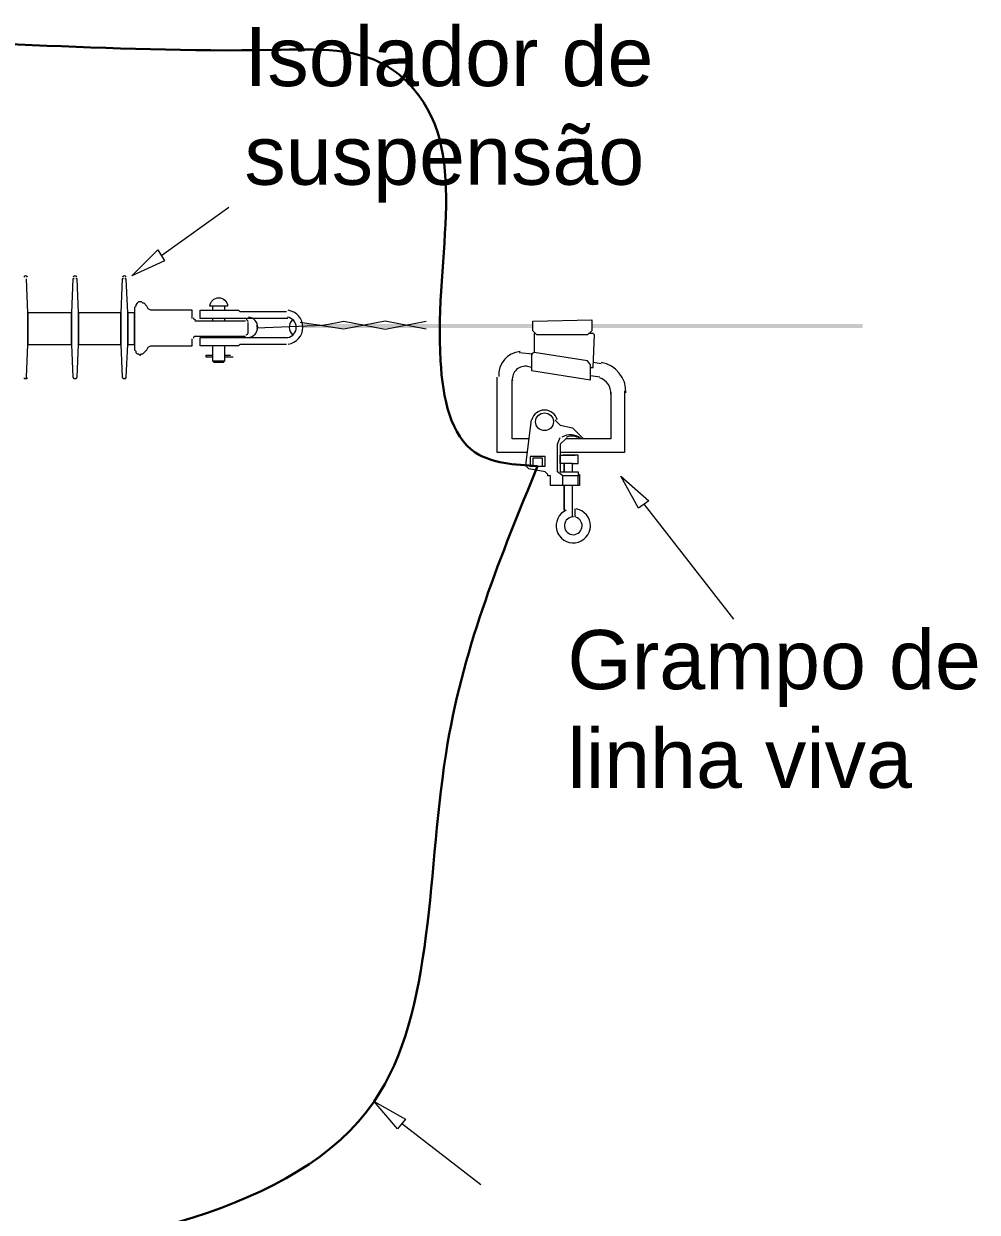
# Model space of a CAD drawing. Header units: millimetres. Extents: x 3949 to 6037, y -1956 to 1273.
# Drawn here: x 4963.98 to 4997.99, y -1450.6 to -1408.22 of the extents above; entities that cross this region are included whole.
import ezdxf

# ---------------------------------------------------------------- set-up
doc = ezdxf.new("R2010")
doc.units = ezdxf.units.MM
doc.layers.add('PADRÃO DE ENTRADA', color=7, linetype='Continuous', lineweight=0)
doc.styles.add('ARIAL', font='arial.ttf')

msp = doc.modelspace()

# ---------------------------------------------------------------- linework, layer by layer
at = {"layer": 'PADRÃO DE ENTRADA', "color": 150, "lineweight": 5, "true_color": 0x007eff}
for points in [[(4971.298, -1414.773), (4968.906, -1416.482)], [(4989.307, -1429.458), (4986.122, -1425.368)], [(4980.281, -1449.631), (4977.45, -1447.434)]]:
    msp.add_lwpolyline(points, dxfattribs=at)
for points in [[(4969.004, -1416.677), (4967.832, -1417.214), (4968.76, -1416.287)], [(4985.908, -1425.495), (4985.28, -1424.353), (4986.268, -1425.238)], [(4977.303, -1447.629), (4976.473, -1446.653), (4977.596, -1447.288)]]:
    msp.add_lwpolyline(points, close=True, dxfattribs=at)
at = {"layer": 'PADRÃO DE ENTRADA', "color": 7, "lineweight": 5}
for points in [[(4964.073, -1420.876), (4964.073, -1420.827), (4964.122, -1419.655), (4964.122, -1418.532), (4964.073, -1417.312)], [(4965.782, -1417.312), (4965.733, -1417.312), (4965.684, -1418.532), (4965.684, -1419.655), (4965.733, -1420.827), (4965.782, -1420.876)], [(4965.83, -1420.876), (4965.879, -1420.827), (4965.928, -1419.655), (4965.928, -1418.532), (4965.879, -1417.312), (4965.83, -1417.312)], [(4967.539, -1417.312), (4967.49, -1417.312), (4967.442, -1418.532), (4967.442, -1419.655), (4967.49, -1420.827), (4967.539, -1420.876)], [(4967.588, -1420.876), (4967.637, -1420.827), (4967.686, -1419.655), (4967.686, -1418.532), (4967.637, -1417.312), (4967.588, -1417.312)], [(4969.98, -1418.728), (4969.98, -1418.435), (4968.516, -1418.435), (4968.418, -1418.386), (4968.369, -1418.288), (4968.271, -1418.191), (4968.223, -1418.191), (4968.174, -1418.142), (4968.125, -1418.142), (4968.076, -1418.142), (4968.027, -1418.191), (4967.979, -1418.239), (4967.979, -1418.288), (4967.93, -1418.337), (4967.93, -1418.435), (4967.93, -1419.704), (4967.93, -1419.851), (4967.979, -1419.899), (4967.979, -1419.948), (4968.027, -1419.997), (4968.076, -1419.997), (4968.125, -1420.046), (4968.174, -1419.997), (4968.223, -1419.997), (4968.271, -1419.948), (4968.369, -1419.851), (4968.418, -1419.753), (4968.516, -1419.704), (4969.98, -1419.704), (4969.98, -1419.46)], [(4973.398, -1418.728), (4971.982, -1418.728), (4970.273, -1418.728), (4970.273, -1418.435), (4971.64, -1418.435), (4971.689, -1418.484), (4973.349, -1418.484)], [(4971.884, -1418.825), (4970.078, -1418.825)], [(4971.152, -1418.825), (4971.152, -1418.728), (4970.712, -1418.728), (4970.712, -1418.825)], [(4971.982, -1419.265), (4971.982, -1418.874)], [(4970.078, -1419.362), (4971.884, -1419.362)], [(4970.712, -1419.362), (4970.712, -1419.411), (4971.152, -1419.411), (4971.152, -1419.362)], [(4970.712, -1420.241), (4970.761, -1420.29), (4971.103, -1420.29), (4971.152, -1420.241)]]:
    msp.add_lwpolyline(points, dxfattribs=at)
msp.add_lwpolyline([(4971.25, -1418.288), (4970.615, -1418.288, -0.92481)], format="xyb", close=True, dxfattribs=at)
for points in [[(4971.152, -1418.288), (4970.712, -1418.288), (4970.712, -1418.435), (4971.152, -1418.435)], [(4965.684, -1418.532), (4964.122, -1418.532), (4964.122, -1419.655), (4965.684, -1419.655)], [(4967.442, -1418.532), (4965.928, -1418.532), (4965.928, -1419.655), (4967.442, -1419.655)], [(4967.93, -1418.532), (4967.686, -1418.532), (4967.686, -1419.655), (4967.93, -1419.655)], [(4971.152, -1419.704), (4970.712, -1419.704), (4970.712, -1420.241), (4971.152, -1420.241)]]:
    msp.add_lwpolyline(points, close=True, dxfattribs=at)
msp.add_lwpolyline([(4973.349, -1419.655), (4971.689, -1419.655), (4971.64, -1419.704), (4970.273, -1419.704), (4970.273, -1419.411), (4971.982, -1419.411), (4973.398, -1419.411, 0.843687), (4973.386, -1418.684)], format="xyb", dxfattribs=at)
at = {"layer": 'PADRÃO DE ENTRADA', "lineweight": 5}
for points in [[(4972.275, -1419.069), (4974.667, -1418.972), (4975.399, -1418.825), (4976.864, -1419.118), (4978.328, -1418.825)], [(4978.328, -1419.118), (4976.864, -1418.825), (4975.399, -1419.118), (4973.837, -1418.874)], [(4982.234, -1419.265), (4982.185, -1419.265), (4982.185, -1419.948)], [(4984.187, -1420.485), (4984.236, -1420.485), (4984.285, -1420.485), (4984.333, -1419.314), (4984.285, -1419.265), (4984.138, -1419.265)], [(4981.648, -1419.948), (4982.136, -1419.997)], [(4982.088, -1420.485), (4981.892, -1420.436)], [(4984.285, -1420.29), (4984.578, -1420.339)], [(4981.941, -1423.512), (4980.867, -1423.512), (4980.867, -1420.827)], [(4981.99, -1423.024), (4981.404, -1423.024), (4981.404, -1420.925)], [(4984.529, -1420.827), (4984.187, -1420.778)], [(4985.407, -1421.315), (4985.407, -1423.512), (4983.113, -1423.512)], [(4984.919, -1421.364), (4984.919, -1423.024), (4983.308, -1423.024)], [(4982.918, -1422.34), (4983.113, -1422.536), (4983.552, -1422.633), (4983.943, -1423.024), (4983.699, -1423.024), (4983.308, -1423.024), (4983.113, -1423.219), (4983.113, -1424.196), (4983.748, -1424.196), (4983.748, -1424.293), (4983.796, -1424.293), (4983.796, -1424.684), (4982.771, -1424.684), (4982.771, -1424.342), (4982.674, -1424.342), (4982.674, -1424.293), (4982.576, -1424.196), (4981.99, -1424.098), (4981.892, -1424), (4981.892, -1423.854), (4982.088, -1422.34)], [(4983.796, -1424.342), (4983.211, -1424.342), (4983.015, -1424.196), (4983.015, -1423.219), (4983.113, -1422.975)], [(4983.748, -1422.975), (4983.796, -1423.024)], [(4983.552, -1423.903), (4983.259, -1423.903), (4983.259, -1424.196), (4983.259, -1423.903), (4983.113, -1423.903), (4983.113, -1423.61), (4983.65, -1423.61)], [(4983.552, -1424.196), (4983.552, -1423.903), (4983.748, -1423.903), (4983.748, -1423.61), (4983.211, -1423.61)], [(4983.211, -1424.684), (4983.211, -1424.342)], [(4983.748, -1424.684), (4983.748, -1424.342)], [(4983.259, -1424.684), (4983.259, -1425.563), (4983.259, -1424.684)], [(4983.552, -1425.807), (4983.552, -1424.684)], [(4983.65, -1425.807), (4983.65, -1425.514)]]:
    msp.add_lwpolyline(points, dxfattribs=at)
for points in [[(4984.236, -1418.776), (4984.236, -1419.167), (4984.089, -1419.314), (4982.283, -1419.314), (4982.136, -1419.167), (4982.136, -1418.825)], [(4984.187, -1420.925), (4984.187, -1420.388), (4984.089, -1420.241), (4982.185, -1419.948), (4982.088, -1419.997), (4982.088, -1420.583)], [(4982.576, -1423.659), (4982.039, -1423.659), (4982.039, -1424), (4982.576, -1424)], [(4982.478, -1423.707), (4982.136, -1423.707), (4982.136, -1424), (4982.478, -1424)]]:
    msp.add_lwpolyline(points, close=True, dxfattribs=at)
at = {"layer": 'PADRÃO DE ENTRADA', "color": 7, "lineweight": 0}
for points in [[(4970.712, -1420.046), (4970.566, -1420.046), (4970.517, -1420.046), (4970.468, -1420.046), (4970.468, -1420.095), (4970.517, -1420.095), (4970.712, -1420.095)], [(4971.347, -1420.046), (4971.152, -1420.046)], [(4971.152, -1420.095), (4971.445, -1420.095)]]:
    msp.add_lwpolyline(points, dxfattribs=at)
at = {"layer": 'PADRÃO DE ENTRADA', "lineweight": 5}
msp.add_circle((4982.551, -1422.414), 0.317, dxfattribs=at)
at = {"layer": 'PADRÃO DE ENTRADA', "color": 7, "lineweight": 5}
for centre, radius, start, end in [((4964.048, -1417.287), 0.0732, 25.0952, 154.9136), ((4965.806, -1417.287), 0.0732, 25.0952, 154.9136), ((4967.564, -1417.287), 0.0732, 25.0952, 154.9136), ((4973.324, -1419.045), 0.61, 277.5334, 82.4666), ((4970.102, -1418.703), 0.0732, 180.2183, 269.8583), ((4971.909, -1418.85), 0.0732, 3.0752, 86.6816), ((4971.957, -1419.045), 0.366, 275.003, 84.6431), ((4973.813, -1419.045), 0.366, 136.0026, 227.4587), ((4971.909, -1419.24), 0.0732, 272.5168, 354.6869), ((4972.299, -1418.996), 0.0244, 127.1421, 231.6562), ((4970.102, -1419.436), 0.0732, 94.737, 178.1861), ((4964.048, -1420.803), 0.0732, 212.9157, 327.0484), ((4965.806, -1420.803), 0.0732, 212.9157, 327.0484), ((4967.564, -1420.803), 0.0732, 212.9157, 327.0484)]:
    msp.add_arc(centre, radius, start, end, dxfattribs=at)
at = {"layer": 'PADRÃO DE ENTRADA', "lineweight": 5}
for centre, radius, start, end in [((4981.77, -1420.754), 0.854, 96.1655, 182.9308), ((4981.868, -1420.9), 0.464, 78.4164, 185.2539), ((4984.407, -1421.34), 1.05, 357.4629, 80.9853), ((4984.358, -1421.388), 0.561, 355.4018, 73.1693), ((4982.551, -1422.462), 0.464, 13.8471, 166.1548), ((4983.479, -1423.439), 0.561, 50.5882, 123.181), ((4983.528, -1423.341), 0.415, 60.8521, 119.1479), ((4983.577, -1426.124), 0.61, 114.1711, 80.5855), ((4983.577, -1426.124), 0.317, 87.3191, 72.5987)]:
    msp.add_arc(centre, radius, start, end, dxfattribs=at)
at = {"layer": 'PADRÃO DE ENTRADA', "lineweight": 30}
for points in [[(4982.307, -1424), (4980.084, -1423.512), (4978.843, -1420.239), (4977.676, -1410.321), (4977.165, -1409.883), (4972.86, -1409.154), (4956.004, -1408.862), (4948.479, -1409.717), (4946.015, -1410.394), (4934.291, -1427.966), (4929.85, -1463.008)], [(4982.307, -1424), (4979.097, -1433.889), (4976.473, -1446.653), (4961.315, -1452.556), (4946.104, -1454.344), (4935.032, -1456.803), (4929.85, -1463.008)]]:
    msp.add_spline(points, degree=3, dxfattribs=at)
at = {"layer": 'PADRÃO DE ENTRADA', "color": 1, "transparency": 33554559}
for points in [[(4973.886, -1418.923), (4973.886, -1419.069), (4982.136, -1418.923)], [(4973.886, -1419.069), (4982.136, -1418.923), (4982.136, -1419.069)], [(4984.236, -1418.923), (4984.236, -1419.069), (4993.902, -1418.923)], [(4984.236, -1419.069), (4993.902, -1418.923), (4993.902, -1419.069)]]:
    msp.add_solid(points, dxfattribs=at)

# ---------------------------------------------------------------- texts
at = {"layer": 'PADRÃO DE ENTRADA', "color": 30, "char_height": 2.11077, "attachment_point": 1, "style": 'ARIAL'}
for s, insert, width in [('Isolador de suspensão', (4971.849, -1408.334), 19.78828), ('Grampo de linha viva', (4983.368, -1429.841), 20.25983)]:
    msp.add_mtext(s, dxfattribs=dict(at, insert=insert, width=width))

doc.saveas('drawing.dxf')
